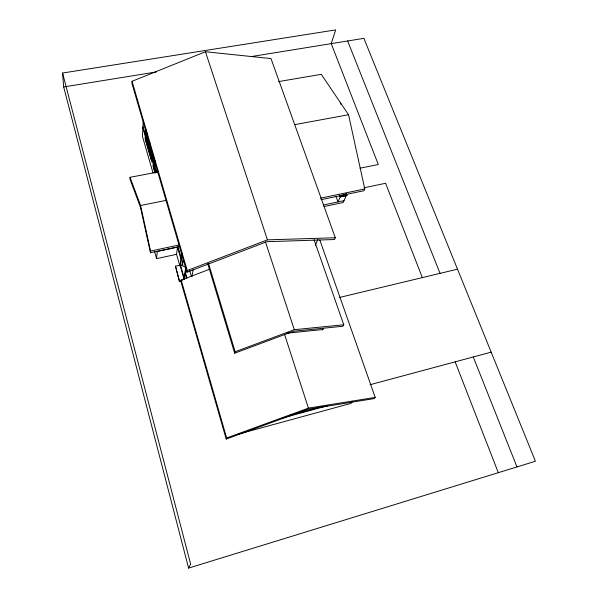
<?xml version="1.0" encoding="UTF-8"?>
<svg xmlns="http://www.w3.org/2000/svg" width="598" height="598" viewBox="0 0 598 598"><rect width="100%" height="100%" fill="white"/><g stroke="black" fill="none" stroke-linecap="round" stroke-linejoin="round"><path stroke-width="0.9" d="M132.046 81.291L131.979 83.533L186.942 272.24L266.843 241.689L334.491 239.529L335.306 237.772L270.999 58.582L205.435 51.742L132.046 81.291L187.226 270.535L186.942 272.24M157.924 171.992L130.035 177.314L129.975 179.206L140.478 207.327L150.434 252.737L179.916 246.436M143.236 121.215L142.466 136.441L153.013 172.919M145.658 129.684L145.15 138.923L151.802 161.886L152.46 152.468M152.169 151.122L151.541 160.212L145.486 139.319L146.017 129.729M146.689 132.203L146.286 139.177L153.223 163.433M149.485 142.892L149.134 148.454L146.51 139.439L146.816 134.214M147.22 134.139L146.914 139.364L149.298 147.557M147.422 137.547L147.317 139.297L146.51 139.439M149.777 142.197L149.306 149.567L150.113 149.418M152.176 158.941L149.537 149.844L149.889 144.29M150.18 146.069L149.941 149.769L152.101 157.214M153.708 156.751L153.028 166.117L155.054 173.084M153.978 158.448L153.38 166.558L155.196 172.8M154.598 160.997L154.194 166.401L155.996 172.613M156.138 172.575L154.434 166.7L154.904 160.369M155.114 163.007L154.837 166.625L156.541 172.501M150.434 252.737L150.569 251.055L140.575 205.473L130.035 177.314M157.401 172.359L157.551 170.579M157.894 172.904L158.044 171.125M177.531 247.153L176.545 254.329L156.586 258.635L157.267 251.481L177.531 247.153L180.977 259.009M186.24 267.657L184.266 279.714L180.058 265.176L175.476 266.177L179.535 281.591L181.829 281.075M181.889 252.872L179.931 266.043L176.545 254.329M182.136 254.673L180.521 265.445L183.018 264.899M179.535 281.591L175.476 266.177M185.358 267.336L182.173 265.587L183.28 258.411M183.242 260.511L182.173 265.587M209.487 269.287L181.194 280.088L180.947 281.68L226.208 439.067L307.664 409.324L374.228 398.589L375.208 397.408L319.773 239.888M184.072 277.711L185.784 267.179M191.906 276.665L193.199 269.489M314.032 239.678L343.775 324.781L342.893 326.269L293.566 331.225L234.663 353.194L235.149 351.759L208.59 263.658M226.208 439.067L226.657 437.99L181.194 280.088M315.31 245.374L317.852 239.492M345.898 193.677L345.554 194.447L341.032 195.389M346.436 195.277L343.177 202.52L323.981 206.572M346.489 193.685L346.945 195.546L340.157 196.966L339.574 195.389M278.526 81.612L321.276 74.316L348.537 114.726L364.773 188.953L363.913 190.732L320.999 199.695M251.235 56.586L363.883 38.347L535.427 461.245L188.594 568.1L190.65 564.153L62.573 73.031L335.695 29.9L331.225 43.639L378.295 164.51L360.011 168.195M322.584 329.999L323.481 328.354M352.656 401.213L351.004 403.373L238.191 434.17M187.226 270.535L267.441 239.85L335.306 237.772M235.149 351.759L294.291 329.692L343.775 324.781M226.657 437.99L308.433 408.12L375.208 397.408M288.984 415.625L323.114 406.348M282.271 418.069L327.981 405.646M370.057 384.716L491.175 352.155M339.275 297.52L457.515 269.175M179.662 280.746L182.734 280.058M150.569 251.055L179.258 244.933M347.072 195.262L340.284 196.682L339.701 195.098M323.256 205.032L344.014 200.659M363.965 187.779L385.605 183.287L422.338 277.607M320.573 198.162L364.773 188.953M343.85 195.815L340.404 196.533L338.042 201.915L336.001 196.346M140.575 205.473L166.655 200.27M154.434 166.7L155.241 166.543M149.537 149.844L150.345 149.694M294.605 124.676L348.537 114.726M145.486 139.319L147.093 139.028M62.573 73.031L63.68 86.949L156.541 71.917M287.003 333.168L322.838 329.535M347.64 40.978L440.023 273.368M473.265 356.969L516.978 466.926M455.145 361.842L498.306 472.682M205.435 51.742L267.441 239.85M265.46 241.913L294.291 329.692M284.528 334.327L308.433 408.12M207.685 263.606L234.663 353.194M189.656 270.416L191.487 276.665M147.796 140.934L148.506 143.385M150.823 151.354L151.548 153.828M156.22 169.899L156.953 172.418M142.967 126.574L145.374 134.849M152.079 157.939L153.312 162.185M177.927 246.899L181.134 257.94M185.417 272.673L186.965 277.995M142.9 127.882L145.299 136.142M185.245 273.72L186.531 278.145M180.192 264.301L184.401 278.87M154.59 251.526L156.586 258.635M63.68 86.949L188.594 568.1M340.456 102.751L340.8 104.321"/></g></svg>
